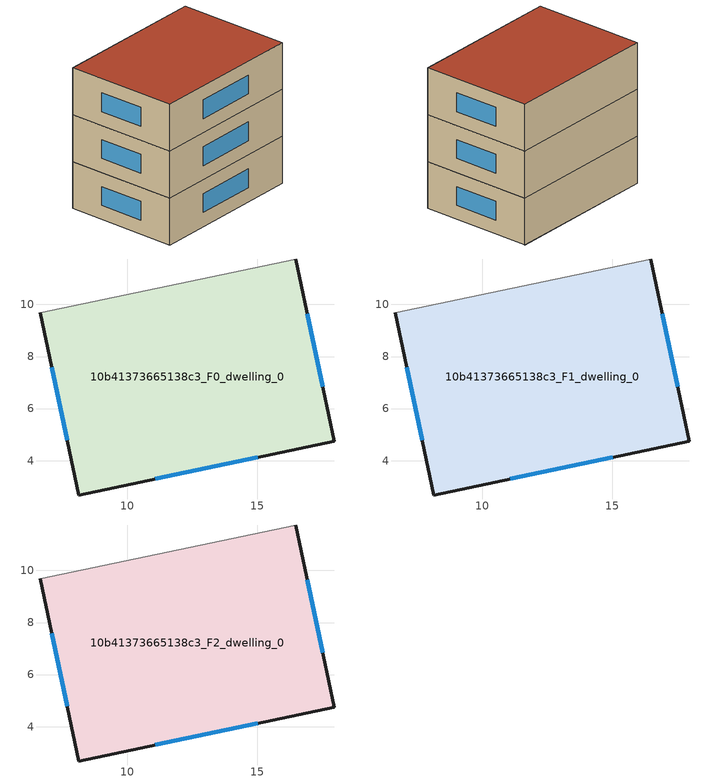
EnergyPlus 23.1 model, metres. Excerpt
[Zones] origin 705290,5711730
10b41373665138c3_F0_dwelling_0
 floor ground (EU_floor_Construction): 16.46,11.75 17.94,4.74 8.13,2.68 6.66,9.69 z0
 wall outside (EU_wall_Construction): 6.66,9.69 8.13,2.68 17.94,4.74 16.46,11.75 z0:3
 wall adiabatic (EU_wall_Construction): 16.46,11.75 6.66,9.69 z0:3
 window (EU_Window_Construction): 17.5,6.83 16.91,9.65 / 11.07,3.29 15.01,4.12 / 7.1,7.59 7.69,4.78 z0.9:2.1
10b41373665138c3_F1_dwelling_0
 floor to 10b41373665138c3_F0_dwelling_0 (EU_floor_Construction): 16.46,11.75 17.94,4.74 8.13,2.68 6.66,9.69 z3
 wall outside (EU_wall_Construction): 6.66,9.69 8.13,2.68 17.94,4.74 16.46,11.75 z3:6
 wall adiabatic (EU_wall_Construction): 16.46,11.75 6.66,9.69 z3:6
 window (EU_Window_Construction): 17.5,6.83 16.91,9.65 / 11.07,3.29 15.01,4.12 / 7.1,7.59 7.69,4.78 z3.9:5.1
10b41373665138c3_F2_dwelling_0
 floor to 10b41373665138c3_F1_dwelling_0 (EU_floor_Construction): 16.46,11.75 17.94,4.74 8.13,2.68 6.66,9.69 z6
 wall outside (EU_wall_Construction): 6.66,9.69 8.13,2.68 17.94,4.74 16.46,11.75 z6:9
 wall adiabatic (EU_wall_Construction): 16.46,11.75 6.66,9.69 z6:9
 window (EU_Window_Construction): 17.5,6.83 16.91,9.65 / 11.07,3.29 15.01,4.12 / 7.1,7.59 7.69,4.78 z6.9:8.1
 roof outside (EU_roof_Construction): 17.94,4.74 16.46,11.75 6.66,9.69 8.13,2.68 z9
shading: 16.46,11.75 6.66,9.69 z0:9
[Building]
EU S2 Campaign: North Axis=0; Terrain=City; Solar Distribution=FullExterior
[Site:Location]
London: Latitude=51.5; Longitude=-0.5; Time Zone=0; Elevation=25
[SizingPeriod:WeatherFileDays]
AnnualSizingPeriod: Begin Month=1; Begin Day of Month=1; End Month=12; End Day of Month=31; Day of Week for Start Day=Monday; Use Weather File Daylight Saving Period=No; Use Weather File Rain and Snow Indicators=No
[MATERIAL]
EU_InternalMass_Material: Roughness=MediumRough; Thickness=0.1; Conductivity=1; Density=1800; Specific Heat=900; Thermal Absorptance=0.9; Solar Absorptance=0.7; Visible Absorptance=0.7
[MATERIAL:NOMASS] Roughness=MediumRough; Thermal Absorptance=0.9; Solar Absorptance=0.7; Visible Absorptance=0.7
Name | Thermal Resistance
EU_wall_NoMass | 1.04674
EU_roof_NoMass | 4.32442
EU_floor_NoMass | 2.04616
[WINDOWMATERIAL:SIMPLEGLAZINGSYSTEM]
EU_Window_SimpleGlazing: UFactor=4.25843; Solar Heat Gain Coefficient=0.85; Visible Transmittance=0.85
[CONSTRUCTION]
EU_wall_Construction: EU_wall_NoMass
EU_roof_Construction: EU_roof_NoMass
EU_floor_Construction: EU_floor_NoMass
EU_Window_Construction: EU_Window_SimpleGlazing
EU_InternalMass_Construction: EU_InternalMass_Material
[ZONE] Type=1; Multiplier=1; Ceiling Height=autocalculate; Volume=215.385; Floor Area=autocalculate; Part of Total Floor Area=Yes
10b41373665138c3_F0_dwelling_0; 10b41373665138c3_F1_dwelling_0; 10b41373665138c3_F2_dwelling_0
[INTERNALMASS] Construction=EU_InternalMass_Construction; Surface Area=71.7951
Name | Zone or ZoneList
10b41373665138c3_F0_dwelling_0_EU_InternalMass | 10b41373665138c3_F0_dwelling_0
10b41373665138c3_F1_dwelling_0_EU_InternalMass | 10b41373665138c3_F1_dwelling_0
10b41373665138c3_F2_dwelling_0_EU_InternalMass | 10b41373665138c3_F2_dwelling_0
[OTHEREQUIPMENT] Fuel Type=Electricity; Design Level Calculation Method=Watts/Area; Power per Zone Floor Area=1; Fraction Latent=0; Fraction Radiant=0; Fraction Lost=0; Carbon Dioxide Generation Rate=0; EndUse Subcategory=EU_Step8_InternalGains
Name | Zone or ZoneList or Space or SpaceList | Schedule
EU_Step8_InternalGain_10b41373665138c3_F0_dwelling_0_f000 | 10b41373665138c3_F0_dwelling_0 | EU_Step8_GainSchedule_10b41373665138c3_F0_dwelling_0_f000
EU_Step8_InternalGain_10b41373665138c3_F1_dwelling_0_f000 | 10b41373665138c3_F1_dwelling_0 | EU_Step8_GainSchedule_10b41373665138c3_F1_dwelling_0_f000
EU_Step8_InternalGain_10b41373665138c3_F2_dwelling_0_f000 | 10b41373665138c3_F2_dwelling_0 | EU_Step8_GainSchedule_10b41373665138c3_F2_dwelling_0_f000
[ZONEVENTILATION:DESIGNFLOWRATE] Schedule=EU_AlwaysOn; Design Flow Rate Calculation Method=AirChanges/Hour; Air Changes per Hour=0.488719; Ventilation Type=Natural; Fan Pressure Rise=0; Fan Total Efficiency=1; Constant Term Coefficient=1; Temperature Term Coefficient=0; Velocity Term Coefficient=0; Velocity Squared Term Coefficient=0; Minimum Indoor Temperature=-100; Maximum Indoor Temperature=100; Delta Temperature=-100; Minimum Outdoor Temperature=-100; Maximum Outdoor Temperature=100; Maximum Wind Speed=40
Name | Zone or ZoneList or Space or SpaceList
EU_ConstantAir_10b41373665138c3_F0_dwelling_0 | 10b41373665138c3_F0_dwelling_0
EU_ConstantAir_10b41373665138c3_F1_dwelling_0 | 10b41373665138c3_F1_dwelling_0
EU_ConstantAir_10b41373665138c3_F2_dwelling_0 | 10b41373665138c3_F2_dwelling_0
[HVACTEMPLATE:THERMOSTAT] Constant Heating Setpoint=20; Constant Cooling Setpoint=50
EU_HeatOnly_10b41373665138c3_F0_dwelling_0; EU_HeatOnly_10b41373665138c3_F1_dwelling_0; EU_HeatOnly_10b41373665138c3_F2_dwelling_0
[HVACTEMPLATE:ZONE:IDEALLOADSAIRSYSTEM] System Availability Schedule=EU_AlwaysOn; Maximum Heating Supply Air Temperature=50; Minimum Cooling Supply Air Temperature=13; Maximum Heating Supply Air Humidity Ratio=0.0156; Minimum Cooling Supply Air Humidity Ratio=0.0077; Heating Limit=NoLimit; Cooling Limit=NoLimit; Heating Availability Schedule=EU_AlwaysOn; Cooling Availability Schedule=EU_CoolingOff; Dehumidification Control Type=ConstantSensibleHeatRatio; Cooling Sensible Heat Ratio=0.7; Dehumidification Setpoint=60; Humidification Control Type=None; Humidification Setpoint=30; Outdoor Air Method=None; Outdoor Air Flow Rate per Person=0.00944; Outdoor Air Flow Rate per Zone Floor Area=0; Outdoor Air Flow Rate per Zone=0; Demand Controlled Ventilation Type=None; Outdoor Air Economizer Type=NoEconomizer; Heat Recovery Type=None; Sensible Heat Recovery Effectiveness=0.7; Latent Heat Recovery Effectiveness=0.65
Name | Template Thermostat
10b41373665138c3_F0_dwelling_0 | EU_HeatOnly_10b41373665138c3_F0_dwelling_0
10b41373665138c3_F1_dwelling_0 | EU_HeatOnly_10b41373665138c3_F1_dwelling_0
10b41373665138c3_F2_dwelling_0 | EU_HeatOnly_10b41373665138c3_F2_dwelling_0
[SIZING:ZONE] Zone Cooling Design Supply Air Temperature Input Method=SupplyAirTemperature; Zone Cooling Design Supply Air Temperature=13; Zone Heating Design Supply Air Temperature Input Method=SupplyAirTemperature; Zone Heating Design Supply Air Temperature=50; Zone Cooling Design Supply Air Humidity Ratio=0.008; Zone Heating Design Supply Air Humidity Ratio=0.008; Cooling Design Air Flow Method=DesignDay; Cooling Design Air Flow Rate=0; Cooling Minimum Air Flow per Zone Floor Area=0.000762; Cooling Minimum Air Flow=0; Cooling Minimum Air Flow Fraction=0.2; Heating Design Air Flow Method=DesignDay; Heating Design Air Flow Rate=0; Heating Maximum Air Flow per Zone Floor Area=0.002032; Heating Maximum Air Flow=0.141576; Heating Maximum Air Flow Fraction=0.3; Account for Dedicated Outdoor Air System=No; Dedicated Outdoor Air System Control Strategy=NeutralSupplyAir; Dedicated Outdoor Air Low Setpoint Temperature for Design=autosize; Dedicated Outdoor Air High Setpoint Temperature for Design=autosize; Zone Load Sizing Method=Sensible Load Only No Latent Load; Zone Latent Cooling Design Supply Air Humidity Ratio Input Method=HumidityRatioDifference; Zone Cooling Design Supply Air Humidity Ratio Difference=0.005; Zone Latent Heating Design Supply Air Humidity Ratio Input Method=HumidityRatioDifference; Zone Humidification Design Supply Air Humidity Ratio Difference=0.005
10b41373665138c3_F0_dwelling_0; 10b41373665138c3_F1_dwelling_0; 10b41373665138c3_F2_dwelling_0
[SCHEDULE:CONSTANT]
Name | Hourly Value
EU_AlwaysOn | 1
EU_CoolingOff | 0
[SCHEDULE:FILE] Column Number=1; Rows to Skip at Top=0; Number of Hours of Data=8760; Column Separator=Comma; Interpolate to Timestep=No; Minutes per Item=60; Adjust Schedule for Daylight Savings=Yes
Name | File
EU_Step8_GainSchedule_10b41373665138c3_F0_dwelling_0_f000 | ../../schedules/10b41373665138c3/10b41373665138c3_F0_dwelling_0_f000_gain.csv
EU_Step8_GainSchedule_10b41373665138c3_F1_dwelling_0_f000 | ../../schedules/10b41373665138c3/10b41373665138c3_F1_dwelling_0_f000_gain.csv
EU_Step8_GainSchedule_10b41373665138c3_F2_dwelling_0_f000 | ../../schedules/10b41373665138c3/10b41373665138c3_F2_dwelling_0_f000_gain.csv
